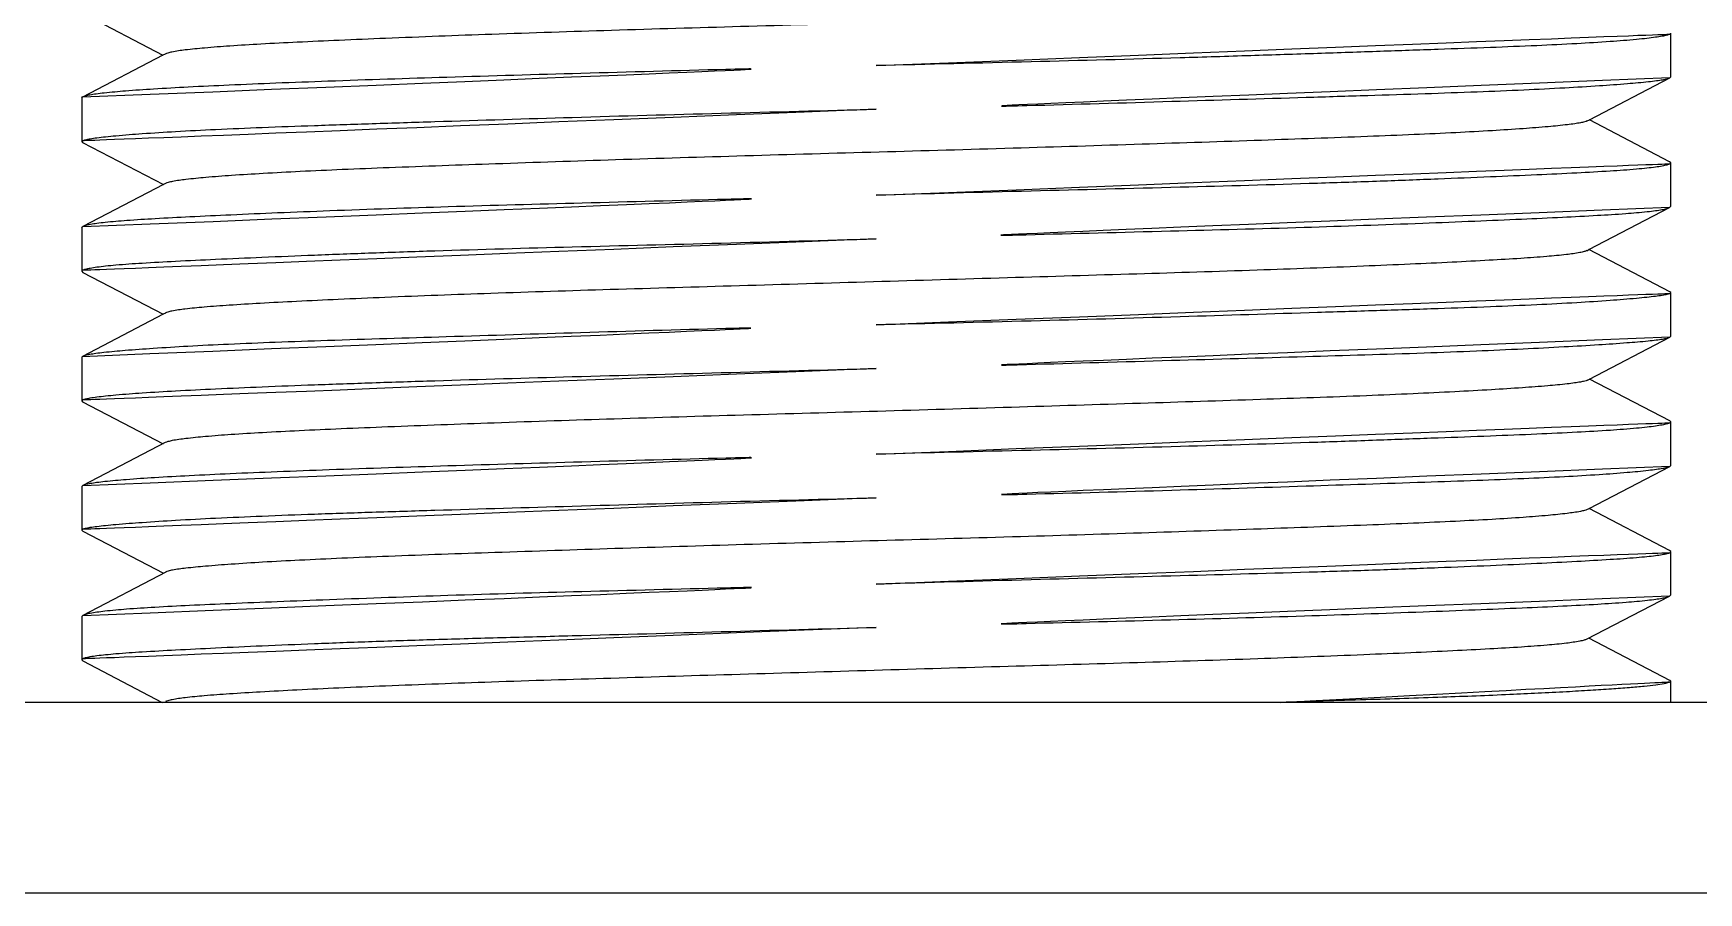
# Model space of a CAD drawing. Extents: x 16296684858 to 16296688009, y -37409618718 to -37409616409.
# Drawn here: x 16296685866.76 to 16296685890.03, y -37409616572.6 to -37409616560.6 of the extents above; entities that cross this region are included whole.
import ezdxf

# ---------------------------------------------------------------- set-up
doc = ezdxf.new("R2010")
doc.units = 0
doc.header["$LTSCALE"] = 10
doc.header["$MEASUREMENT"] = 0
doc.layers.get('0').update_dxf_attribs({"linetype": 'CONTINUOUS'})

msp = doc.modelspace()

# ---------------------------------------------------------------- linework, layer by layer
at = {"color": 7, "linetype": 'Continuous'}
for p, q in [((16296685867.44862, -37409616560.31588), (16296685868.571171, -37409616560.901016)), ((16296685889.6359, -37409616561.205948), (16296685889.6359, -37409616560.59613)), ((16296685868.571171, -37409616560.901016), (16296685867.448549, -37409616561.486214)), ((16296685868.600731, -37409616560.885612), (16296685868.571171, -37409616560.901016)), ((16296685888.49869, -37409616561.805054), (16296685889.62425, -37409616561.218178)), ((16296685889.6359, -37409616561.205963), (16296685889.62425, -37409616561.218422)), ((16296685867.4359, -37409616561.499649), (16296685867.44854, -37409616561.485901)), ((16296685867.4359, -37409616561.499649), (16296685867.4359, -37409616562.10939)), ((16296685888.46826, -37409616561.820923), (16296685888.49869, -37409616561.805054)), ((16296685889.620701, -37409616562.39006), (16296685888.49869, -37409616561.805054)), ((16296685867.4359, -37409616562.109383), (16296685867.448139, -37409616562.122368)), ((16296685867.448139, -37409616562.121117), (16296685868.57711, -37409616562.710037)), ((16296685889.6359, -37409616562.406113), (16296685889.620701, -37409616562.39048)), ((16296685889.6359, -37409616563.013092), (16296685889.6359, -37409616562.40612)), ((16296685868.57711, -37409616562.710037), (16296685867.45196, -37409616563.296967)), ((16296685868.608049, -37409616562.693901), (16296685868.57711, -37409616562.710037)), ((16296685888.49365, -37409616563.61692), (16296685889.619801, -37409616563.029404)), ((16296685889.6359, -37409616563.01284), (16296685889.61981, -37409616563.029663)), ((16296685867.4359, -37409616563.312691), (16296685867.45195, -37409616563.296387)), ((16296685867.4359, -37409616563.312683), (16296685867.4359, -37409616563.920219)), ((16296685888.462601, -37409616563.633133), (16296685888.49365, -37409616563.61692)), ((16296685889.623501, -37409616564.206383), (16296685888.49365, -37409616563.61692)), ((16296685867.4359, -37409616563.920517), (16296685867.45141, -37409616563.93679)), ((16296685867.45141, -37409616563.936783), (16296685868.573759, -37409616564.522011)), ((16296685889.6359, -37409616564.219063), (16296685889.623501, -37409616564.206383)), ((16296685889.6359, -37409616564.826263), (16296685889.6359, -37409616564.218826)), ((16296685868.573759, -37409616564.522011), (16296685867.44755, -37409616565.109268)), ((16296685868.60433, -37409616564.506073), (16296685868.573759, -37409616564.522011)), ((16296685888.50058, -37409616565.426193), (16296685889.622869, -37409616564.841187)), ((16296685889.6359, -37409616564.826759), (16296685889.622869, -37409616564.840782)), ((16296685867.4359, -37409616565.121399), (16296685867.44755, -37409616565.109352)), ((16296685867.4359, -37409616565.121643), (16296685867.4359, -37409616565.732353)), ((16296685888.471081, -37409616565.441566), (16296685888.50058, -37409616565.426193)), ((16296685889.62351, -37409616566.011551), (16296685888.50058, -37409616565.426193)), ((16296685867.4359, -37409616565.732353), (16296685867.44758, -37409616565.745567)), ((16296685867.44758, -37409616565.743553), (16296685868.572639, -37409616566.330116)), ((16296685889.6359, -37409616566.025063), (16296685889.62351, -37409616566.012016)), ((16296685889.6359, -37409616566.634071), (16296685889.6359, -37409616566.025673)), ((16296685868.60264, -37409616566.314484), (16296685867.450821, -37409616566.915001)), ((16296685888.49523, -37409616567.234993), (16296685889.62381, -37409616566.646301)), ((16296685889.6359, -37409616566.633957), (16296685889.62381, -37409616566.646347)), ((16296685867.4359, -37409616566.929649), (16296685867.450821, -37409616566.914711)), ((16296685867.4359, -37409616566.929649), (16296685867.4359, -37409616567.538193)), ((16296685888.46418, -37409616567.25119), (16296685888.49523, -37409616567.234993)), ((16296685889.619841, -37409616567.821602), (16296685888.49523, -37409616567.234993)), ((16296685867.4359, -37409616567.538177), (16296685867.44949, -37409616567.55233)), ((16296685867.449499, -37409616567.550919), (16296685868.579559, -37409616568.140579)), ((16296685889.6359, -37409616567.838043), (16296685889.619841, -37409616567.821579)), ((16296685889.6359, -37409616568.443176), (16296685889.6359, -37409616567.838043)), ((16296685868.610901, -37409616568.124229), (16296685867.451191, -37409616568.729347)), ((16296685888.46093, -37409616569.062767), (16296685889.6206, -37409616568.457672)), ((16296685889.6359, -37409616568.443176), (16296685889.6206, -37409616568.458839)), ((16296685867.4359, -37409616568.744766), (16296685867.451191, -37409616568.729027)), ((16296685867.4359, -37409616568.744743), (16296685867.4359, -37409616569.34845)), ((16296685889.62233, -37409616569.636093), (16296685888.49226, -37409616569.046417)), ((16296685867.4359, -37409616569.348396), (16296685867.45208, -37409616569.365257)), ((16296685867.45208, -37409616569.365227), (16296685868.56065, -37409616569.943497)), ((16296685889.6359, -37409616569.648773), (16296685889.62233, -37409616569.634651)), ((16296685889.6359, -37409616569.943497), (16296685889.6359, -37409616569.648773)), ((16296685905.789761, -37409616569.943497), (16296685851.28204, -37409616569.943497)), ((16296685851.28178, -37409616572.602707), (16296685905.79002, -37409616572.602707))]:
    msp.add_line(p, q, dxfattribs=at)
for points, knots in [([(16296685888.468731, -37409616560.01252), (16296685888.456751, -37409616560.018761), (16296685888.423731, -37409616560.029037), (16296685888.32818, -37409616560.049179), (16296685888.15267, -37409616560.070923), (16296685887.87829, -37409616560.09639), (16296685887.520559, -37409616560.122162), (16296685887.08342, -37409616560.148903), (16296685886.57058, -37409616560.176323), (16296685885.986231, -37409616560.204193), (16296685885.077959, -37409616560.243179), (16296685883.805599, -37409616560.288063), (16296685882.14863, -37409616560.339439), (16296685880.362921, -37409616560.393471), (16296685878.512501, -37409616560.449539), (16296685876.66305, -37409616560.502281), (16296685874.880251, -37409616560.553749), (16296685873.227409, -37409616560.60743), (16296685871.95878, -37409616560.655342), (16296685871.05349, -37409616560.693283), (16296685870.472269, -37409616560.719566), (16296685869.963699, -37409616560.745506), (16296685869.53158, -37409616560.771667), (16296685869.179079, -37409616560.797852), (16296685868.90954, -37409616560.824608), (16296685868.737511, -37409616560.847763), (16296685868.644211, -37409616560.868767), (16296685868.612009, -37409616560.879173), (16296685868.60043, -37409616560.885452)], [0, 0, 0, 0, 0.0020363, 0.005165798, 0.014741652, 0.028649191, 0.046730172, 0.068805467, 0.094683926, 0.12415935, 0.15700878, 0.231750699, 0.316110463, 0.406951487, 0.501107813, 0.595227415, 0.685908223, 0.770014698, 0.8445581, 0.877315401, 0.906626183, 0.932279217, 0.954090047, 0.971899163, 0.9855594, 0.994947578, 0.998013198, 1, 1, 1, 1]), ([(16296685878.5359, -37409616561.047523), (16296685879.25778, -37409616561.029678), (16296685880.67383, -37409616560.996559), (16296685882.418051, -37409616560.9506), (16296685883.75174, -37409616560.910088), (16296685884.68302, -37409616560.879784), (16296685885.555099, -37409616560.850113), (16296685886.35964, -37409616560.822838), (16296685887.088881, -37409616560.796944), (16296685887.73576, -37409616560.771027), (16296685888.29405, -37409616560.744186), (16296685888.75832, -37409616560.71595), (16296685889.084391, -37409616560.690147), (16296685889.29467, -37409616560.668571), (16296685889.41431, -37409616560.653702), (16296685889.50672, -37409616560.639977), (16296685889.575541, -37409616560.625587), (16296685889.613609, -37409616560.615173), (16296685889.6359, -37409616560.602417), (16296685889.6359, -37409616560.596092)], [0, 0, 0, 0, 0.194822691, 0.382152961, 0.470750472, 0.554816761, 0.633543362, 0.706171208, 0.772007827, 0.830413721, 0.880838728, 0.922801966, 0.955913003, 0.969050578, 0.979871175, 0.988349896, 0.994479768, 0.998292125, 1, 1, 1, 1]), ([(16296685867.448561, -37409616561.485901), (16296685867.460329, -37409616561.479507), (16296685867.494061, -37409616561.469421), (16296685867.556931, -37409616561.456322), (16296685867.644791, -37409616561.443169), (16296685867.81053, -37409616561.423393), (16296685868.07818, -37409616561.400093), (16296685868.469721, -37409616561.373421), (16296685868.9524, -37409616561.346581), (16296685869.52182, -37409616561.319557), (16296685870.172871, -37409616561.292458), (16296685871.186371, -37409616561.254593), (16296685872.60742, -37409616561.20842), (16296685874.460369, -37409616561.154739), (16296685876.46063, -37409616561.101212), (16296685877.83568, -37409616561.064827), (16296685878.5359, -37409616561.047523)], [0, 0, 0, 0, 0.003619148, 0.00940638, 0.017398632, 0.027595951, 0.054523007, 0.089981075, 0.133654573, 0.185163298, 0.244036502, 0.309749909, 0.459246586, 0.628269536, 0.810711113, 1, 1, 1, 1]), ([(16296685889.624241, -37409616561.21833), (16296685889.612749, -37409616561.224388), (16296685889.579559, -37409616561.233681), (16296685889.517611, -37409616561.245934), (16296685889.430559, -37409616561.258392), (16296685889.265751, -37409616561.27771), (16296685888.9991, -37409616561.301422), (16296685888.608589, -37409616561.329803), (16296685888.126631, -37409616561.358681), (16296685887.55764, -37409616561.386963), (16296685886.90671, -37409616561.413849), (16296685886.179779, -37409616561.438957), (16296685885.383471, -37409616561.464119), (16296685884.204479, -37409616561.50013), (16296685882.61615, -37409616561.548264), (16296685880.613791, -37409616561.607323), (16296685879.237009, -37409616561.640808), (16296685878.5359, -37409616561.657547)], [0, 0, 0, 0, 0.003509993, 0.009202892, 0.017113451, 0.027240818, 0.054056472, 0.089433952, 0.133051213, 0.184523111, 0.243379702, 0.309098206, 0.381077753, 0.458671538, 0.627845523, 0.810486992, 1, 1, 1, 1]), ([(16296685878.5359, -37409616561.657547), (16296685877.81402, -37409616561.674782), (16296685876.39805, -37409616561.710281), (16296685874.342449, -37409616561.767517), (16296685872.71715, -37409616561.818352), (16296685871.516781, -37409616561.856041), (16296685870.71221, -37409616561.882393), (16296685869.982981, -37409616561.908684), (16296685869.336109, -37409616561.936043), (16296685868.77783, -37409616561.964462), (16296685868.31358, -37409616561.993713), (16296685867.987499, -37409616562.019257), (16296685867.77718, -37409616562.039886), (16296685867.65753, -37409616562.053993), (16296685867.565121, -37409616562.066887), (16296685867.49629, -37409616562.080643), (16296685867.458241, -37409616562.090523), (16296685867.4359, -37409616562.103104), (16296685867.4359, -37409616562.10939)], [0, 0, 0, 0, 0.194828236, 0.382164625, 0.554839896, 0.633568498, 0.706197898, 0.772037743, 0.830451316, 0.880885769, 0.922857385, 0.95596877, 0.969102281, 0.979915876, 0.988384761, 0.994502871, 0.998302136, 1, 1, 1, 1]), ([(16296685888.470221, -37409616561.819901), (16296685888.458771, -37409616561.825867), (16296685888.42704, -37409616561.83564), (16296685888.36846, -37409616561.848312), (16296685888.288019, -37409616561.861183), (16296685888.13826, -37409616561.880577), (16296685887.89819, -37409616561.903954), (16296685887.548361, -37409616561.931221), (16296685887.118059, -37409616561.95887), (16296685886.610319, -37409616561.986526), (16296685886.029181, -37409616562.013184), (16296685885.124399, -37409616562.049583), (16296685883.857241, -37409616562.094162), (16296685882.206329, -37409616562.148552), (16296685880.424721, -37409616562.204437), (16296685878.57526, -37409616562.256409), (16296685876.72389, -37409616562.308311), (16296685874.936951, -37409616562.362587), (16296685873.2792, -37409616562.418381), (16296685872.00618, -37409616562.463203), (16296685871.09696, -37409616562.499603), (16296685870.51078, -37409616562.5261), (16296685869.99563, -37409616562.553017), (16296685869.556179, -37409616562.580437), (16296685869.196739, -37409616562.607658), (16296685868.9217, -37409616562.634789), (16296685868.746321, -37409616562.657242), (16296685868.651051, -37409616562.677116), (16296685868.61813, -37409616562.686951), (16296685868.606039, -37409616562.692863)], [0, 0, 0, 0, 0.001947191, 0.004960886, 0.009053515, 0.014220431, 0.027737121, 0.045417469, 0.067138349, 0.092760022, 0.122099353, 0.154869366, 0.22931478, 0.313310798, 0.403970799, 0.498123021, 0.592328595, 0.68327679, 0.767726851, 0.842467523, 0.875373595, 0.904950326, 0.930957424, 0.953164381, 0.971351752, 0.985307784, 0.994858906, 0.997970865, 1, 1, 1, 1]), ([(16296685878.5359, -37409616562.859558), (16296685879.25773, -37409616562.839317), (16296685880.673639, -37409616562.800232), (16296685882.729441, -37409616562.750237), (16296685884.35491, -37409616562.704964), (16296685885.555201, -37409616562.664627), (16296685886.35969, -37409616562.634308), (16296685887.08884, -37409616562.604431), (16296685887.73568, -37409616562.576683), (16296685888.293949, -37409616562.55043), (16296685888.758261, -37409616562.524986), (16296685889.08437, -37409616562.502022), (16296685889.29472, -37409616562.482079), (16296685889.41431, -37409616562.467812), (16296685889.506969, -37409616562.454048), (16296685889.575411, -37409616562.438751), (16296685889.614571, -37409616562.427307), (16296685889.6359, -37409616562.412827), (16296685889.6359, -37409616562.406113)], [0, 0, 0, 0, 0.194799923, 0.382106113, 0.55474299, 0.633459041, 0.706082602, 0.771918562, 0.830321283, 0.880737153, 0.922682701, 0.955770223, 0.96889684, 0.979710145, 0.988189903, 0.994335427, 0.998188187, 1, 1, 1, 1]), ([(16296685867.451969, -37409616563.296303), (16296685867.4648, -37409616563.289726), (16296685867.50033, -37409616563.279037), (16296685867.56601, -37409616563.265381), (16296685867.656389, -37409616563.25193), (16296685867.825109, -37409616563.232353), (16296685868.0959, -37409616563.210022), (16296685868.49054, -37409616563.185066), (16296685868.97541, -37409616563.159691), (16296685869.54608, -37409616563.133018), (16296685870.197491, -37409616563.105179), (16296685871.209829, -37409616563.064987), (16296685872.627781, -37409616563.016983), (16296685874.475491, -37409616562.967773), (16296685876.4687, -37409616562.915756), (16296685877.838511, -37409616562.87912), (16296685878.5359, -37409616562.859558)], [0, 0, 0, 0, 0.003894879, 0.009938239, 0.018164177, 0.028572302, 0.055857805, 0.091595424, 0.135471688, 0.18710837, 0.246035126, 0.311729322, 0.460990207, 0.629564279, 0.811399645, 1, 1, 1, 1]), ([(16296685889.61978, -37409616563.029518), (16296685889.60697, -37409616563.036186), (16296685889.57143, -37409616563.047096), (16296685889.505699, -37409616563.061043), (16296685889.415279, -37409616563.07486), (16296685889.246559, -37409616563.095016), (16296685888.975719, -37409616563.117393), (16296685888.58102, -37409616563.141647), (16296685888.09614, -37409616563.166496), (16296685887.52545, -37409616563.192673), (16296685886.87405, -37409616563.220551), (16296685885.861719, -37409616563.26104), (16296685884.44388, -37409616563.310532), (16296685882.596189, -37409616563.359131), (16296685880.60301, -37409616563.409203), (16296685879.233271, -37409616563.447502), (16296685878.5359, -37409616563.467033)], [0, 0, 0, 0, 0.003903457, 0.009957997, 0.018193062, 0.028604402, 0.055896369, 0.091631267, 0.135508499, 0.187140596, 0.24606829, 0.31175904, 0.461018281, 0.629578145, 0.811409431, 1, 1, 1, 1]), ([(16296685878.5359, -37409616563.467033), (16296685877.813959, -37409616563.487244), (16296685876.39785, -37409616563.526848), (16296685874.34177, -37409616563.577263), (16296685872.71607, -37409616563.621727), (16296685871.51565, -37409616563.661888), (16296685870.711109, -37409616563.692177), (16296685869.981951, -37409616563.72261), (16296685869.335131, -37409616563.750847), (16296685868.77689, -37409616563.776802), (16296685868.312679, -37409616563.80217), (16296685867.986691, -37409616563.824867), (16296685867.776461, -37409616563.844597), (16296685867.657, -37409616563.85881), (16296685867.564421, -37409616563.872467), (16296685867.49614, -37409616563.887741), (16296685867.4569, -37409616563.899101), (16296685867.43586, -37409616563.913918), (16296685867.43593, -37409616563.920639)], [0, 0, 0, 0, 0.194824835, 0.382157419, 0.554813836, 0.633534509, 0.706161627, 0.771998352, 0.830402213, 0.880813343, 0.922747533, 0.955820437, 0.968936753, 0.979736009, 0.988205496, 0.994343232, 0.998185325, 1, 1, 1, 1]), ([(16296685888.46512, -37409616563.631813), (16296685888.45311, -37409616563.638077), (16296685888.42024, -37409616563.64859), (16296685888.32518, -37409616563.669601), (16296685888.149981, -37409616563.692497), (16296685887.87504, -37409616563.718117), (16296685887.51557, -37409616563.743607), (16296685887.075939, -37409616563.769623), (16296685886.56057, -37409616563.796227), (16296685885.974211, -37409616563.823517), (16296685885.06502, -37409616563.86232), (16296685883.79217, -37409616563.909927), (16296685882.134371, -37409616563.961014), (16296685880.347429, -37409616564.013313), (16296685878.496149, -37409616564.068207), (16296685876.64683, -37409616564.123917), (16296685874.8652, -37409616564.175423), (16296685873.214399, -37409616564.227402), (16296685871.947479, -37409616564.274338), (16296685871.04278, -37409616564.313263), (16296685870.4615, -37409616564.340843), (16296685869.95355, -37409616564.36718), (16296685869.523239, -37409616564.393097), (16296685869.17338, -37409616564.418663), (16296685868.906731, -37409616564.444649), (16296685868.73694, -37409616564.467293), (16296685868.645029, -37409616564.488083), (16296685868.61335, -37409616564.498528), (16296685868.60199, -37409616564.504837)], [0, 0, 0, 0, 0.002043394, 0.005160284, 0.014697674, 0.028636372, 0.046819832, 0.069033589, 0.095053707, 0.124643736, 0.157558449, 0.232290281, 0.316732464, 0.407685063, 0.501890696, 0.596043434, 0.686703743, 0.770686263, 0.845120064, 0.877894266, 0.90724854, 0.932880229, 0.954597295, 0.972264829, 0.98576838, 0.995020624, 0.99803941, 1, 1, 1, 1]), ([(16296685878.5359, -37409616564.669853), (16296685879.257771, -37409616564.652603), (16296685880.673771, -37409616564.618752), (16296685882.7293, -37409616564.559517), (16296685884.35457, -37409616564.508179), (16296685885.55496, -37409616564.471573), (16296685886.359529, -37409616564.445717), (16296685887.088751, -37409616564.419724), (16296685887.7356, -37409616564.392197), (16296685888.293859, -37409616564.363243), (16296685888.75811, -37409616564.333313), (16296685889.084169, -37409616564.307228), (16296685889.29451, -37409616564.286903), (16296685889.414181, -37409616564.273209), (16296685889.50658, -37409616564.260674), (16296685889.575491, -37409616564.247276), (16296685889.613411, -37409616564.237617), (16296685889.635851, -37409616564.225327), (16296685889.63587, -37409616564.219093)], [0, 0, 0, 0, 0.194832476, 0.38217632, 0.554852849, 0.63358571, 0.70621837, 0.772056287, 0.830469549, 0.880907651, 0.922882583, 0.956001986, 0.969133946, 0.979942363, 0.98841005, 0.994527395, 0.998317928, 1, 1, 1, 1]), ([(16296685867.447571, -37409616565.1092), (16296685867.45908, -37409616565.103233), (16296685867.49225, -37409616565.094002), (16296685867.554211, -37409616565.081688), (16296685867.64126, -37409616565.069077), (16296685867.80608, -37409616565.049599), (16296685868.072701, -37409616565.025597), (16296685868.46323, -37409616564.997101), (16296685868.945181, -37409616564.968071), (16296685869.514179, -37409616564.939537), (16296685870.16514, -37409616564.91333), (16296685871.17906, -37409616564.878868), (16296685872.60112, -37409616564.835403), (16296685874.455669, -37409616564.778229), (16296685876.458031, -37409616564.719612), (16296685877.83481, -37409616564.686607), (16296685878.5359, -37409616564.669853)], [0, 0, 0, 0, 0.003503628, 0.009200712, 0.01711583, 0.027241709, 0.054060222, 0.089435988, 0.13305729, 0.184528376, 0.243388261, 0.309103071, 0.458675634, 0.627849811, 0.810492711, 1, 1, 1, 1]), ([(16296685889.62285, -37409616564.840942), (16296685889.61096, -37409616564.847237), (16296685889.576969, -37409616564.856941), (16296685889.513741, -37409616564.869179), (16296685889.42556, -37409616564.881264), (16296685889.259411, -37409616564.899391), (16296685888.99139, -37409616564.921379), (16296685888.599501, -37409616564.947937), (16296685888.1166, -37409616564.976173), (16296685887.54707, -37409616565.005386), (16296685886.896021, -37409616565.034233), (16296685885.88269, -37409616565.072807), (16296685884.46188, -37409616565.113823), (16296685882.60951, -37409616565.165756), (16296685880.610189, -37409616565.223846), (16296685879.235781, -37409616565.262131), (16296685878.5359, -37409616565.279678)], [0, 0, 0, 0, 0.003635533, 0.009441487, 0.017450602, 0.027660225, 0.054623238, 0.090114058, 0.133823062, 0.185352701, 0.244242461, 0.309953186, 0.459419776, 0.628397911, 0.810785699, 1, 1, 1, 1]), ([(16296685878.5359, -37409616565.279678), (16296685877.81402, -37409616565.297783), (16296685876.3981, -37409616565.335739), (16296685874.34243, -37409616565.39061), (16296685872.717039, -37409616565.438057), (16296685871.516701, -37409616565.476677), (16296685870.71216, -37409616565.504723), (16296685869.98296, -37409616565.5327), (16296685869.336121, -37409616565.560623), (16296685868.777849, -37409616565.588402), (16296685868.31358, -37409616565.615997), (16296685867.98749, -37409616565.64019), (16296685867.77714, -37409616565.660248), (16296685867.65752, -37409616565.674263), (16296685867.564989, -37409616565.687424), (16296685867.496361, -37409616565.701813), (16296685867.45775, -37409616565.712349), (16296685867.4359, -37409616565.725853), (16296685867.4359, -37409616565.732353)], [0, 0, 0, 0, 0.194817703, 0.382141844, 0.554798466, 0.633521717, 0.706149096, 0.771988157, 0.830398006, 0.880825111, 0.922784827, 0.955883838, 0.969012805, 0.979824599, 0.988296774, 0.99442602, 0.998248773, 1, 1, 1, 1]), ([(16296685888.47121, -37409616565.441513), (16296685888.45953, -37409616565.447594), (16296685888.427151, -37409616565.457458), (16296685888.367439, -37409616565.470123), (16296685888.285549, -37409616565.482826), (16296685888.13349, -37409616565.501823), (16296685887.89044, -37409616565.524513), (16296685887.53727, -37409616565.551033), (16296685887.104429, -37409616565.578278), (16296685886.59535, -37409616565.606079), (16296685886.0138, -37409616565.633957), (16296685885.108089, -37409616565.671783), (16296685883.838791, -37409616565.715607), (16296685882.18531, -37409616565.768227), (16296685880.402201, -37409616565.823532), (16296685878.5527, -37409616565.878616), (16296685876.70233, -37409616565.929848), (16296685874.917009, -37409616565.982437), (16296685873.260679, -37409616566.037369), (16296685871.988911, -37409616566.084793), (16296685871.08099, -37409616566.121407), (16296685870.49712, -37409616566.147507), (16296685869.984921, -37409616566.173698), (16296685869.54851, -37409616566.200363), (16296685869.191509, -37409616566.227127), (16296685868.917749, -37409616566.254303), (16296685868.742701, -37409616566.277527), (16296685868.647421, -37409616566.29821), (16296685868.614491, -37409616566.308342), (16296685868.60251, -37409616566.314407)], [0, 0, 0, 0, 0.001985979, 0.005056006, 0.009218815, 0.014467087, 0.028163279, 0.046013241, 0.067864728, 0.093549691, 0.122881299, 0.155645893, 0.23022126, 0.314365718, 0.405067849, 0.499190083, 0.593338782, 0.684154086, 0.768479263, 0.843200518, 0.876031999, 0.905477388, 0.931318689, 0.953354513, 0.971400633, 0.985282635, 0.994847864, 0.997974508, 1, 1, 1, 1]), ([(16296685878.5359, -37409616566.477364), (16296685879.257919, -37409616566.457916), (16296685880.674299, -37409616566.423813), (16296685882.730539, -37409616566.372871), (16296685884.35623, -37409616566.323723), (16296685885.556629, -37409616566.281357), (16296685886.361191, -37409616566.252083), (16296685887.090429, -37409616566.22496), (16296685887.737289, -37409616566.19902), (16296685888.295521, -37409616566.173431), (16296685888.759649, -37409616566.146889), (16296685889.085569, -37409616566.122276), (16296685889.29567, -37409616566.100883), (16296685889.415119, -37409616566.08564), (16296685889.507441, -37409616566.071259), (16296685889.575951, -37409616566.055847), (16296685889.614201, -37409616566.044853), (16296685889.635981, -37409616566.031273), (16296685889.63587, -37409616566.024857)], [0, 0, 0, 0, 0.194853177, 0.382214527, 0.554894743, 0.63362257, 0.706252886, 0.772089189, 0.830491443, 0.880901281, 0.922837423, 0.955916521, 0.969038731, 0.979844282, 0.988318007, 0.9944526, 0.998269795, 1, 1, 1, 1]), ([(16296685867.45084, -37409616566.914711), (16296685867.463381, -37409616566.90844), (16296685867.498341, -37409616566.898354), (16296685867.563101, -37409616566.885277), (16296685867.65267, -37409616566.872131), (16296685867.820431, -37409616566.852432), (16296685868.0902, -37409616566.82917), (16296685868.48382, -37409616566.802567), (16296685868.96797, -37409616566.775787), (16296685869.53825, -37409616566.74884), (16296685870.18956, -37409616566.721802), (16296685871.20233, -37409616566.684036), (16296685872.62129, -37409616566.637993), (16296685874.4706, -37409616566.584602), (16296685876.46603, -37409616566.530441), (16296685877.837589, -37409616566.496147), (16296685878.5359, -37409616566.477364)], [0, 0, 0, 0, 0.003790969, 0.009744618, 0.017892993, 0.028234101, 0.055409933, 0.091063898, 0.134879022, 0.186475399, 0.245384482, 0.31108456, 0.460422754, 0.629141272, 0.811174434, 1, 1, 1, 1]), ([(16296685889.623791, -37409616566.6464), (16296685889.612141, -37409616566.652451), (16296685889.57872, -37409616566.661957), (16296685889.516359, -37409616566.674744), (16296685889.428961, -37409616566.687897), (16296685889.263729, -37409616566.708252), (16296685888.996691, -37409616566.733223), (16296685888.605721, -37409616566.762177), (16296685888.123409, -37409616566.790131), (16296685887.55418, -37409616566.816757), (16296685886.90317, -37409616566.841972), (16296685885.88942, -37409616566.876534), (16296685884.46784, -37409616566.922333), (16296685882.6141, -37409616566.981644), (16296685880.61261, -37409616567.036087), (16296685879.23658, -37409616567.068626), (16296685878.5359, -37409616567.085747)], [0, 0, 0, 0, 0.003549119, 0.00928964, 0.01724451, 0.027406259, 0.054284486, 0.089702556, 0.133348612, 0.184831468, 0.243693841, 0.309402672, 0.458938718, 0.628048095, 0.810598495, 1, 1, 1, 1]), ([(16296685878.5359, -37409616567.085747), (16296685877.814011, -37409616567.103394), (16296685876.39805, -37409616567.140747), (16296685874.342501, -37409616567.199982), (16296685872.717131, -37409616567.248367), (16296685871.51672, -37409616567.284241), (16296685870.712139, -37409616567.310738), (16296685869.98291, -37409616567.338081), (16296685869.336081, -37409616567.366707), (16296685868.77784, -37409616567.396027), (16296685868.31362, -37409616567.425369), (16296685867.987551, -37409616567.450081), (16296685867.777189, -37409616567.46962), (16296685867.657551, -37409616567.483017), (16296685867.565081, -37409616567.495438), (16296685867.496349, -37409616567.509041), (16296685867.458019, -37409616567.518867), (16296685867.4359, -37409616567.531807), (16296685867.4359, -37409616567.538193)], [0, 0, 0, 0, 0.194832899, 0.382171845, 0.554841329, 0.633568973, 0.70620021, 0.772043511, 0.830458856, 0.880894296, 0.922863823, 0.95596778, 0.969095044, 0.97990187, 0.988365118, 0.994480308, 0.998282076, 1, 1, 1, 1]), ([(16296685888.46776, -37409616567.249329), (16296685888.45627, -37409616567.255318), (16296685888.424561, -37409616567.265251), (16296685888.332649, -37409616567.285393), (16296685888.163, -37409616567.308121), (16296685887.89625, -37409616567.335167), (16296685887.545771, -37409616567.362457), (16296685887.114059, -37409616567.389969), (16296685886.604321, -37409616567.416451), (16296685886.021469, -37409616567.44252), (16296685885.11585, -37409616567.478958), (16296685883.84845, -37409616567.524651), (16296685882.19709, -37409616567.580276), (16296685880.414721, -37409616567.634354), (16296685878.56455, -37409616567.685509), (16296685876.71299, -37409616567.738701), (16296685874.926729, -37409616567.794296), (16296685873.2703, -37409616567.848473), (16296685871.99861, -37409616567.892433), (16296685871.09, -37409616567.929413), (16296685870.50371, -37409616567.956497), (16296685869.9886, -37409616567.984009), (16296685869.549829, -37409616568.011703), (16296685869.19207, -37409616568.038803), (16296685868.919319, -37409616568.06498), (16296685868.745911, -37409616568.086853), (16296685868.6518, -37409616568.10656), (16296685868.61923, -37409616568.116402), (16296685868.60729, -37409616568.122337)], [0, 0, 0, 0, 0.001954692, 0.004967364, 0.014211106, 0.027721482, 0.045425509, 0.067223565, 0.092971586, 0.122411054, 0.155223719, 0.229678793, 0.313699699, 0.404444255, 0.498640493, 0.592871691, 0.683835513, 0.768195288, 0.842850297, 0.875760603, 0.905356476, 0.931375899, 0.953563399, 0.971671932, 0.985481068, 0.994909149, 0.997987963, 1, 1, 1, 1]), ([(16296685878.5359, -37409616568.291344), (16296685879.257721, -37409616568.271553), (16296685880.673571, -37409616568.231483), (16296685882.729231, -37409616568.176826), (16296685884.354759, -37409616568.134132), (16296685885.55512, -37409616568.095909), (16296685886.359619, -37409616568.066528), (16296685887.08877, -37409616568.036438), (16296685887.735571, -37409616568.006706), (16296685888.293831, -37409616567.978683), (16296685888.75816, -37409616567.95282), (16296685889.08429, -37409616567.930473), (16296685889.29468, -37409616567.911507), (16296685889.41427, -37409616567.897987), (16296685889.506941, -37409616567.884956), (16296685889.575359, -37409616567.870193), (16296685889.614599, -37409616567.859207), (16296685889.6359, -37409616567.844757), (16296685889.6359, -37409616567.838051)], [0, 0, 0, 0, 0.194801145, 0.382111345, 0.554759478, 0.633477046, 0.706099963, 0.771937364, 0.830348956, 0.880774867, 0.922727218, 0.955813773, 0.968936368, 0.979743175, 0.988213962, 0.994348787, 0.998190707, 1, 1, 1, 1]), ([(16296685867.4512, -37409616568.729019), (16296685867.46381, -37409616568.72245), (16296685867.49893, -37409616568.71167), (16296685867.563999, -37409616568.697662), (16296685867.653839, -37409616568.683594), (16296685867.821871, -37409616568.662781), (16296685868.091961, -37409616568.639023), (16296685868.48596, -37409616568.613831), (16296685868.970369, -37409616568.589203), (16296685869.540779, -37409616568.563828), (16296685870.192141, -37409616568.537262), (16296685871.20476, -37409616568.498177), (16296685872.62326, -37409616568.447243), (16296685874.47208, -37409616568.395401), (16296685876.466921, -37409616568.346947), (16296685877.837879, -37409616568.310471), (16296685878.5359, -37409616568.291344)], [0, 0, 0, 0, 0.003842231, 0.009839084, 0.018023441, 0.028393929, 0.055610586, 0.091285908, 0.135111805, 0.186713486, 0.245623779, 0.311320351, 0.460630618, 0.62929251, 0.811253734, 1, 1, 1, 1]), ([(16296685889.620581, -37409616568.458839), (16296685889.60796, -37409616568.465347), (16296685889.57283, -37409616568.476013), (16296685889.50774, -37409616568.48983), (16296685889.4179, -37409616568.503708), (16296685889.24984, -37409616568.524269), (16296685888.97974, -37409616568.547882), (16296685888.585739, -37409616568.573357), (16296685888.101311, -37409616568.598442), (16296685887.53089, -37409616568.624069), (16296685886.87952, -37409616568.650719), (16296685885.866911, -37409616568.689636), (16296685884.4484, -37409616568.739693), (16296685882.599621, -37409616568.791557), (16296685880.60486, -37409616568.841591), (16296685879.233891, -37409616568.876534), (16296685878.5359, -37409616568.895668)], [0, 0, 0, 0, 0.003838706, 0.009833146, 0.018016108, 0.028385866, 0.05560332, 0.091281982, 0.135111631, 0.18671662, 0.245628615, 0.311325354, 0.460635152, 0.629297916, 0.811256921, 1, 1, 1, 1]), ([(16296685878.5359, -37409616568.895668), (16296685877.814039, -37409616568.915466), (16296685876.39814, -37409616568.955406), (16296685874.653919, -37409616569.001999), (16296685873.32008, -37409616569.036636), (16296685872.3887, -37409616569.063087), (16296685871.51656, -37409616569.090973), (16296685870.712049, -37409616569.120453), (16296685869.982901, -37409616569.15062), (16296685869.336121, -37409616569.180542), (16296685868.777861, -37409616569.208351), (16296685868.313551, -37409616569.23381), (16296685867.987419, -37409616569.255959), (16296685867.77704, -37409616569.274834), (16296685867.657459, -37409616569.28833), (16296685867.564791, -37409616569.301353), (16296685867.49642, -37409616569.316139), (16296685867.457081, -37409616569.327103), (16296685867.43589, -37409616569.341743), (16296685867.435909, -37409616569.348473)], [0, 0, 0, 0, 0.194810169, 0.382121514, 0.470708945, 0.554764469, 0.633482852, 0.706106538, 0.771943141, 0.830353866, 0.880776602, 0.922727814, 0.955810625, 0.968932332, 0.979737449, 0.988205847, 0.994340178, 0.998183093, 1, 1, 1, 1]), ([(16296685888.46454, -37409616569.060898), (16296685888.452629, -37409616569.067101), (16296685888.42008, -37409616569.077553), (16296685888.326, -37409616569.098557), (16296685888.152531, -37409616569.12188), (16296685887.879669, -37409616569.14843), (16296685887.521761, -37409616569.174004), (16296685887.082899, -37409616569.199867), (16296685886.567739, -37409616569.226044), (16296685885.98143, -37409616569.252853), (16296685885.072809, -37409616569.291077), (16296685883.80118, -37409616569.339157), (16296685882.144581, -37409616569.391876), (16296685880.35813, -37409616569.443207), (16296685878.50654, -37409616569.49704), (16296685876.65649, -37409616569.553062), (16296685874.874109, -37409616569.606216), (16296685873.22261, -37409616569.657448), (16296685871.955219, -37409616569.703484), (16296685871.049721, -37409616569.742279), (16296685870.46701, -37409616569.770142), (16296685869.957451, -37409616569.797394), (16296685869.525881, -37409616569.823517), (16296685869.17551, -37409616569.848984), (16296685868.90885, -37409616569.874527), (16296685868.739201, -37409616569.896767), (16296685868.64736, -37409616569.917252), (16296685868.61566, -37409616569.927567), (16296685868.60424, -37409616569.933823)], [0, 0, 0, 0, 0.002024994, 0.005113579, 0.014555465, 0.028371988, 0.046479524, 0.068664962, 0.094682906, 0.124278741, 0.157190494, 0.231850851, 0.316215097, 0.407180265, 0.501411994, 0.595607863, 0.686350026, 0.770368622, 0.844822608, 0.877634016, 0.9070709, 0.932812245, 0.954598056, 0.972287678, 0.985785818, 0.995022108, 0.998037114, 1, 1, 1, 1]), ([(16296685884.188669, -37409616569.943413), (16296685884.58428, -37409616569.931709), (16296685885.33733, -37409616569.909637), (16296685886.40358, -37409616569.875191), (16296685887.33795, -37409616569.839027), (16296685888.02673, -37409616569.805801), (16296685888.500231, -37409616569.778107), (16296685888.79365, -37409616569.758713), (16296685889.044109, -37409616569.739899), (16296685889.250429, -37409616569.721977), (16296685889.41218, -37409616569.70459), (16296685889.52783, -37409616569.68837), (16296685889.59684, -37409616569.673172), (16296685889.627871, -37409616569.660896), (16296685889.6359, -37409616569.652351), (16296685889.6359, -37409616569.648773)], [0, 0, 0, 0, 0.217289497, 0.413608799, 0.585687511, 0.730651823, 0.792186974, 0.846081058, 0.892103035, 0.930061243, 0.959822629, 0.981280128, 0.994445228, 0.998034692, 1, 1, 1, 1])]:
    msp.add_open_spline(points, degree=3, knots=knots, dxfattribs=at)

doc.saveas('drawing.dxf')
